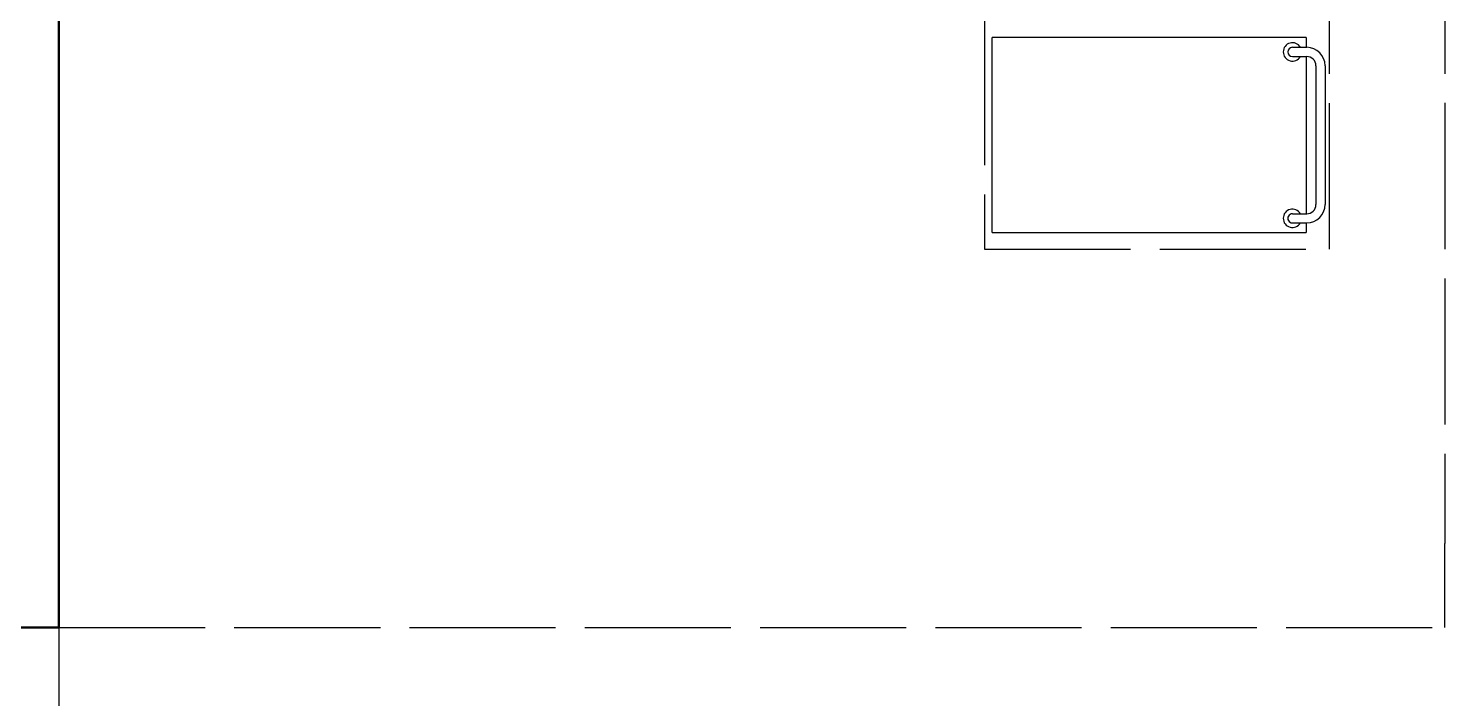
# Model space of a CAD drawing. Header units: millimetres. Extents: x 44692 to 174433, y -26273 to 14445.
# Drawn here: x 148458 to 150921, y -14365 to -13200 of the extents above; entities that cross this region are included whole.
import ezdxf

# ---------------------------------------------------------------- set-up
doc = ezdxf.new("R2010")
doc.units = ezdxf.units.MM
doc.header["$LTSCALE"] = 100
doc.linetypes.add('DASHEDX2', pattern=[3.048, 2.54, -0.508])
doc.linetypes.add('DIVIDEX2', pattern=[6.604, 5.08, -0.508, 0, -0.508, 0, -0.508])
for name, color, linetype in [('Area circulacion', 50, 'DASHEDX2'), ('Area proceso', 90, 'DASHEDX2'), ('Puertas', 43, 'DIVIDEX2'), ('Transporte semielaborado', 30, 'Continuous')]:
    doc.layers.add(name, color=color, linetype=linetype)
doc.layers.add('Paredes', color=7, linetype='Continuous', lineweight=50)

msp = doc.modelspace()

# ---------------------------------------------------------------- linework, layer by layer
at = {"layer": 'Area circulacion'}
for p, q in [((150920.923, -11501.309), (150920.923, -14095.862)), ((150920.923, -14241.72), (150920.923, -14095.862)), ((148511.465, -14241.72), (150920.923, -14241.72))]:
    msp.add_line(p, q, dxfattribs=at)
at = {"layer": 'Area proceso', "color": 3}
for p, q in [((150120.923, -13184.232), (150120.923, -13584.232)), ((150720.923, -13584.232), (150720.923, -13184.232)), ((150120.923, -13584.232), (150720.923, -13584.232))]:
    msp.add_line(p, q, dxfattribs=at)
at = {"layer": 'Paredes', "color": 0}
msp.add_line((148511.465, -11501.309), (148511.465, -13788.845), dxfattribs=at)
at = {"layer": 'Paredes'}
for q in [(148511.465, -13788.845), (148411.465, -14241.72)]:
    msp.add_line((148511.465, -14241.72), q, dxfattribs=at)
at = {"layer": 'Puertas'}
msp.add_line((148511.465, -14241.72), (148511.465, -15341.72), dxfattribs=at)
at = {"layer": 'Transporte semielaborado'}
for p, q in [((150680.07, -13216.532), (150133.868, -13216.532)), ((150133.868, -13555.417), (150133.868, -13216.532)), ((150680.07, -13216.532), (150656.149, -13216.532)), ((150680.07, -13216.532), (150672.097, -13216.532)), ((150680.07, -13216.532), (150680.07, -13224.506)), ((150680.07, -13216.532), (150680.07, -13233.393)), ((150680.07, -13216.532), (150680.07, -13233.393)), ((150656.149, -13233.393), (150681.067, -13233.393)), ((150656.149, -13249.341), (150681.067, -13249.341)), ((150680.07, -13249.341), (150680.07, -13522.608)), ((150697.015, -13265.288), (150697.015, -13506.66)), ((150712.962, -13265.288), (150712.962, -13506.66)), ((150656.149, -13522.608), (150681.067, -13522.608)), ((150656.149, -13538.555), (150681.067, -13538.555)), ((150680.07, -13538.555), (150680.07, -13555.417)), ((150133.868, -13555.417), (150680.07, -13555.417))]:
    msp.add_line(p, q, dxfattribs=at)
for centre, radius, start, end in [((150656.149, -13241.367), 15.948, 30, 330), ((150656.149, -13241.367), 7.974, 90, 270), ((150681.067, -13265.288), 31.895, 0, 90), ((150681.067, -13265.288), 15.948, 0, 90), ((150656.149, -13530.581), 15.948, 30, 330), ((150681.067, -13506.66), 15.948, 270, 0), ((150681.067, -13506.66), 31.895, 270, 0), ((150656.149, -13530.581), 7.974, 89.999891, 270), ((150656.149, -13530.581), 7.974, 180, 270)]:
    msp.add_arc(centre, radius, start, end, dxfattribs=at)

doc.saveas('drawing.dxf')
